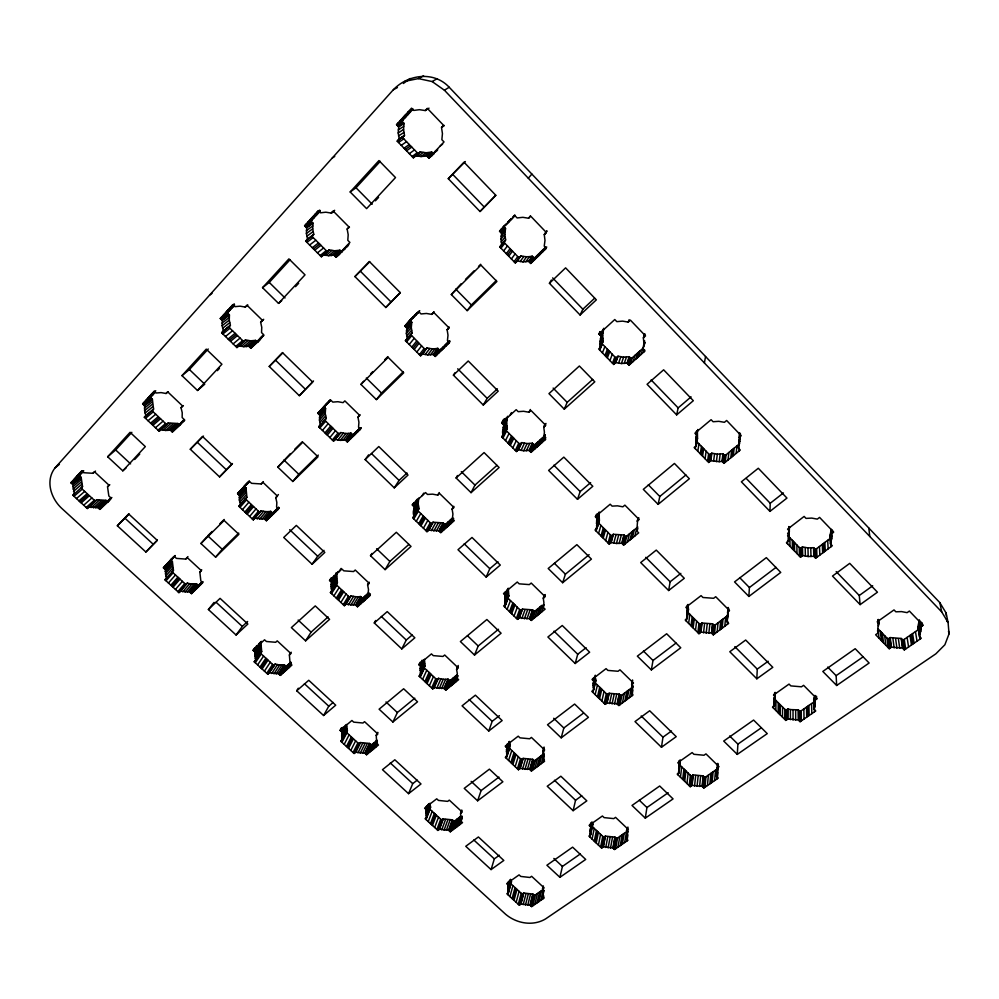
<?xml version="1.0" encoding="UTF-8"?>
<svg xmlns="http://www.w3.org/2000/svg" width="999" height="999" viewBox="0 0 999 999"><rect width="100%" height="100%" fill="white"/><g stroke="black" fill="none" stroke-linecap="round" stroke-linejoin="round"><path stroke-width="1.5" d="M369.018 582.517L367.595 584.877L368.494 589.422L368.119 593.856L369.98 595.629L357.492 606.743L355.632 604.982L346.004 604.22L344.355 605.706L330.407 592.569L332.055 591.071C329.283 584.802 332.63 578.683 336.788 573.913L335.851 573.039M790.409 719.642L790.421 709.577L787.886 708.928L785.851 710.339L785.776 720.416L787.849 718.98L798.363 719.917L800.137 721.69L815.746 710.938L813.96 709.153L813.698 699.138L814.422 696.99L814.709 706.992L813.96 709.153M332.055 591.071L337.387 582.779L336.788 573.913M789.947 546.316L789.972 537.837M355.669 752.197L364.81 753.096L366.571 754.72L371.241 745.054L369.505 743.443L360.452 742.557L355.669 752.197L354.096 753.483L340.884 741.358L342.457 740.059L341.895 732.005L345.442 725.249M787.849 718.98L787.886 708.928M831.168 530.407L829.957 535.289L830.444 543.793L832.317 545.741L815.684 558.204L813.81 556.268L808.179 556.53L802.659 555.506L800.461 557.167L786.438 542.694L788.636 541.021L788.748 526.573M789.185 530.781L789.198 526.623M788.636 541.021L789.497 526.935M342.207 740.259L347.39 730.531L346.541 724.487L341.583 733.965M787.537 543.831L787.549 541.008M786.812 719.705L786.862 709.64M787.524 719.205L787.574 709.14M788.286 541.283L788.323 532.854L787.587 533.429M785.776 720.416L772.502 707.155L774.55 705.706L775.399 692.632M784.739 719.38L784.827 709.315M786.101 720.192L786.163 710.127M782.467 717.107L782.579 707.067M780.182 714.834L780.319 704.819M778.109 712.762L778.271 702.759M779.145 713.798L779.295 703.783M775.823 710.476L776.011 700.499M418.768 153.659L413.349 157.817L397.215 141.171L399.213 138.998L398.214 132.954L398.713 126.91L404.058 123.476L401.923 121.254L396.541 124.65L398.713 126.91M774.225 703.471L774.35 697.814M774.412 695.966L774.475 693.144M774.237 705.931L774.412 697.427M774.55 705.706L774.762 695.779M775.037 696.578L775.112 692.357M397.215 141.171L404.52 135.427L403.559 129.458L404.058 123.476M773.538 708.191L773.601 705.356M814.709 706.992L814.947 695.404M433.166 354.445L435.189 356.468L439.722 350.337L437.737 348.326L433.166 354.445L427.834 354.895L422.452 353.958L420.567 355.806L405.419 340.684L407.292 338.811L406.368 333.441L406.855 328.109L411.788 322.315L409.765 320.292L417.844 312.2L412.974 317.894M406.356 339.747L412.187 332.904L411.288 327.585L411.788 322.315M830.444 543.793L831.68 538.861L831.318 529.32M428.771 530.094L438.886 530.781L440.796 532.629L445.017 524.712L443.131 522.889L433.129 522.215L428.771 530.094L426.985 531.693L412.687 517.844L414.473 516.233C408.653 510.551 427.36 485.127 413.786 506.406M414.473 516.233L419.018 508.503L418.169 503.746L418.643 499.063M458.229 665.459L456.58 669.367L457.33 673.726L456.818 677.959L458.628 679.67L445.804 690.122L444.006 688.423L434.415 687.562L432.717 688.96L419.193 676.223L420.879 674.812L420.154 668.356L423.576 659.79M420.879 674.812L425.112 665.684L424.4 659.278L420.154 668.356M769.954 511.376L741.383 481.818L758.291 468.256L786.962 498.089L769.954 511.376L770.229 503.271L746.203 478.384M439.485 829.207L448.601 830.181L450.312 831.767L454.008 821.39L452.322 819.829L443.294 818.88L439.485 829.207L437.874 830.419L425.05 818.643L426.648 817.419L425.974 811.575L428.608 803.895M756.83 678.796L729.794 651.735L745.679 640.034L772.801 667.32L756.83 678.796L757.254 669.118L734.814 646.628M110.539 499.225L107.855 502.085L105.956 500.324L96.828 499.712L87.313 508.516L72.865 495.242L74.288 493.693L72.89 484.515L81.181 477.485L79.271 475.711L83.754 470.779L75.462 477.759M95.405 501.248L81.131 488.111L82.555 486.563L81.181 477.485M450.312 831.767L462.512 822.627L460.789 821.041L460.576 813.311L461.613 810.376M528.671 261.326L530.744 263.474L534.215 258.304L532.167 256.181L528.671 261.326L523.001 261.888L517.345 260.964L515.297 262.974L499.725 246.915L501.773 244.892L500.974 239.123L501.66 233.379L505.531 228.596L503.459 226.448M501.448 245.205L505.631 239.96L504.845 234.266L505.531 228.596M919.942 639.173L917.869 626.848L919.342 619.817L920.966 629.27L919.467 636.363L921.278 638.249L904.357 649.912L902.547 648.039L901.16 638.436L890.209 637.587L887.999 639.123L889.21 648.713L891.445 647.165L902.547 648.039M518.394 449.812L523.726 450.774L529.058 450.412L531.018 452.372L534.278 445.129L532.355 443.194L527.072 443.556L521.815 442.607L518.394 449.812L516.458 451.536L501.81 436.913L503.733 435.164C498.126 431.705 515.571 402.023 503.321 424.65M503.733 435.164L507.342 428.134L506.605 423.052L507.255 418.032M748.875 596.44L734.552 581.918L766.333 557.642L780.743 572.427L748.875 596.44L749.4 587.524L739.61 577.584M519.33 617.869L529.408 618.668L531.256 620.454L534.34 611.625L532.517 609.852L522.552 609.078L519.33 617.869L517.494 619.368L503.658 605.968L505.482 604.445L504.907 597.564L508.216 588.199M505.482 604.445L508.866 595.791L508.316 588.973L504.907 597.564M737.274 754.395L723.713 741.058L753.596 720.067L767.257 733.616L737.274 754.395L737.911 744.118L729.657 735.988M520.167 768.406L529.72 769.342L531.468 771.003L534.39 760.938L532.654 759.302L523.214 758.378L520.167 768.406L518.431 769.717L505.307 757.354L507.042 756.031L506.505 749.849L508.791 742.232M166.958 424.338L159.178 431.231L144.331 417.245L145.866 415.559L144.618 410.639L144.63 405.769L152.397 399.413L150.424 397.54L142.632 403.883L144.63 405.769M520.916 904.02L529.994 905.069L531.668 906.605L534.44 895.591L532.792 894.068L523.801 893.031L520.916 904.02L519.268 905.156L506.805 893.718L508.441 892.557L507.942 886.962L509.515 881.118M179.483 425.037L177.834 423.476L168.244 422.939L166.708 424.6L152.06 410.764L153.596 409.091L152.397 399.413M531.468 771.003L544.592 761.176L542.832 759.515L543.481 755.469L542.857 751.298L544.068 747.04M194.281 590.909L201.061 582.792L198.277 585.501L196.428 583.791L189.61 591.908L180.419 591.183L178.933 592.644L164.91 579.77L166.396 578.309L165.285 569.53L172.402 561.625L170.542 559.915L173.289 557.155M680.019 760.326L679.095 772.739L677.197 774.075L690.197 786.675L692.107 785.351L702.097 786.338L703.833 788.024L718.281 778.071L716.533 776.373L717.769 763.386M716.807 776.635L717.819 765.709M717.145 778.845L717.719 769.305M718.069 767.357L718.306 764.397M717.407 777.222L717.781 772.751M164.91 579.77L173.476 570.329L172.402 561.625M543.743 890.109L542.457 896.478L544.13 898.014L531.668 906.605M714.647 780.569L715.534 770.117M716.533 776.373L717.482 772.277L717.457 763.598M727.771 611.95L728.159 607.442M727.11 621.803L727.759 614.21M688.036 604.782L688.486 609.427L687.212 618.456L685.202 620.004L698.913 633.691L700.936 632.167L711.513 633.004L713.336 634.827L728.658 623.364L726.822 621.515L728.021 613.186M728.483 611.413L728.733 608.403M727.459 624.263L727.722 621.216M615.771 362.575L621.39 363.536L627.047 363.074L629.045 365.147L631.168 358.753L629.195 356.705L623.613 357.155L618.069 356.218L615.771 362.575L613.673 364.46L598.651 348.963L600.749 347.065C596.216 345.167 609.59 314.485 600.649 335.776M712.162 782.279L713.086 771.827M727.497 619.243L727.834 607.679M726.822 621.515L727.896 612.687M600.749 347.065L603.234 340.884L602.622 335.452L603.471 330.057M709.914 783.84L710.851 773.376M724.812 626.236L725.624 617.095M711.038 783.054L711.962 772.602M740.147 436.638L740.409 433.716M739.01 451.086L739.272 448.101M611.176 542.494L616.458 543.481L621.79 543.206L623.676 545.104L625.749 536.85L623.875 534.977L613.386 534.278L611.176 542.494L609.19 544.118L595.017 529.97L596.99 528.321L596.615 520.979L599.2 511.95M596.99 528.321L599.388 520.267L599.025 512.986L596.615 520.979M697.389 430.594L697.527 438.374L696.303 445.716L694.155 447.502L708.666 462.462L709.727 454.932L711.862 453.184L717.344 454.158L722.926 453.808L722.04 461.338L723.975 463.336L740.284 450.037L738.348 448.014L739.435 442.832L739.447 433.166M738.348 448.014L739.747 438.074L739.073 445.454M739.385 437.262L739.797 432.879M707.429 785.539L708.403 775.074M722.177 628.221L723.014 619.055M739.06 443.881L739.335 440.921M739.422 440.172L739.697 437.25M244.643 340.821L236.938 347.577L221.678 332.804L223.351 330.981L222.165 325.724L222.315 320.517L229.433 314.947L227.397 312.974L220.267 318.519L222.315 320.517M704.957 787.249L705.956 776.76M720.978 629.108L721.827 619.942M607.067 702.909L617.107 703.808L618.893 705.544L620.903 695.853L619.13 694.143L609.215 693.269L607.067 702.909L605.194 704.32L591.783 691.333L593.643 689.909L593.281 683.328L595.279 675.224M703.571 787.749L704.57 777.272M703.833 788.024L704.844 777.534L718.006 768.418M736.188 453.371L736.9 445.916M719.779 630.007L720.654 620.829M221.678 332.804L230.419 325.299L229.27 320.105L229.433 314.947M717.145 631.98L718.056 622.789M702.097 786.338L703.134 775.861L693.244 774.899L691.358 776.223L690.197 786.675M702.372 786.6L703.396 776.123M702.971 787.175L703.983 776.698M590.646 834.852L590.097 830.868L590.809 827.022L589.085 825.399L602.409 815.996L604.133 817.619L613.748 818.618L615.559 817.357L628.371 829.532L626.56 830.781L627.06 834.789L626.298 838.636L627.996 840.259L614.597 849.487L612.899 847.876L603.384 846.852L601.61 848.089L588.873 836.088L590.646 834.852L592.869 824.212L592.444 822.239L589.76 835.464M714.522 633.94L715.459 624.737M699.587 786.488L700.649 776.023M733.378 455.669L734.128 448.189M629.045 365.147L645.017 350.949L642.994 348.863L643.93 343.394L643.368 337.849L644.542 334.19M713.049 634.54L713.998 625.337M713.336 634.827L714.285 625.624L727.372 615.784M732.105 456.705L732.866 449.213M712.424 633.915L713.386 624.712M730.831 457.742L731.605 450.237M697.065 786.375L698.151 775.911M694.567 786.001L695.679 775.536M711.513 633.004L712.474 623.801L702.035 623.001L700.037 624.512L698.913 633.691M711.788 633.291L712.762 624.088M271.503 515.771L278.571 507.305L272.565 513.136L270.679 511.351L264.473 518.918L254.82 518.269L253.222 519.83L238.836 506.281L240.434 504.695L239.335 499.987L239.51 495.354L246.029 488.024L244.118 486.213L249.126 481.193L237.874 493.806M239.635 505.494L246.915 497.29L246.029 488.024M691.158 786.013L692.307 775.561M691.808 785.551L692.956 775.112M692.107 785.351L693.244 774.899M708.853 633.241L709.852 624.05M728.034 460.027L728.845 452.497M618.893 705.544L633.054 694.942L631.256 693.194L632.355 680.381M690.496 786.463L691.658 776.011M725.237 462.3L726.086 454.757M689.185 785.689L690.359 775.249M706.181 633.191L707.217 624M686.95 783.528L688.149 773.101M723.975 463.336L724.837 455.781L739.685 443.643M723.001 462.337L723.888 454.795M703.533 632.829L704.595 623.638M723.676 463.024L724.537 455.469M684.715 781.368L685.951 770.966M722.339 461.65L723.226 454.108M291.221 652.235L289.373 654.957L290.097 663.386L291.92 665.072L280.332 675.374L278.521 673.713L269.343 672.889L267.819 674.263L254.208 661.775L255.732 660.389L254.907 651.985L260.926 643.281L260.015 642.444L253.996 651.148M327.722 251.523L321.366 256.768L305.682 241.109L307.492 239.123L306.393 233.491L306.705 227.884L313.024 223.289L310.939 221.204L304.595 225.774L306.705 227.884M700.624 632.404L701.723 623.239M700.936 632.167L702.035 623.001M683.703 780.381L684.939 769.992M255.494 660.601L261.726 651.61L260.926 643.281M341.933 252.285L339.872 250.212L334.603 250.774L329.245 249.887L327.447 251.835L311.975 236.363L313.773 234.39L312.699 228.833L313.024 223.289M699.225 633.453L700.349 624.275M699.924 632.929L701.036 623.751M682.692 779.395L683.94 769.018M696.303 445.716L695.841 440.472L697.29 430.631M697.851 632.629L698.975 623.451M680.456 777.234L681.73 766.87M708.666 462.462L710.826 460.701L719.218 461.688L720.142 454.145M678.658 763.573L679.033 760.639M679.095 772.739L679.595 761.176M678.209 775.062L680.094 760.027M678.796 772.951L679.545 767.045M687.212 618.456L686.763 613.773L688.336 604.707M716.383 461.688L717.344 454.158M695.491 630.282L696.653 621.128M693.131 627.921L694.33 618.806M678.658 768.518L679.532 764.422L677.784 762.724L692.145 752.572L693.893 754.295L704.008 755.244L705.956 753.883L719.043 766.683L717.095 768.031M345.404 440.01L347.377 441.933L352.809 434.99L350.861 433.104L345.404 440.01L340.359 440.372L335.239 439.435L333.516 441.133L318.743 426.835L320.479 425.124L319.455 420.104L319.78 415.134L325.574 408.504L323.614 406.593M713.573 461.363L714.572 453.846M692.07 626.86L693.269 617.744M319.018 426.573L326.248 418.381L325.249 413.411L325.574 408.504M690.996 625.786L692.207 616.683M710.489 460.976L711.525 453.459M710.826 460.701L711.862 453.184M688.636 623.426L689.884 614.348M709.003 462.187L710.064 454.67M709.752 461.588L710.789 454.058M686.763 613.773L688.049 604.42M686.276 621.066L688.086 607.117M686.9 618.706L688.174 609.665M707.542 461.301L708.616 453.783M686.775 608.254L687.2 605.282M661.463 747.264L676.223 736.663L649.675 710.764L635.002 721.578L661.463 747.264L662.974 737.175L671.49 731.018M705.044 458.728L706.156 451.248M702.559 456.156L703.696 448.701M701.423 454.995L702.584 447.552M645.292 818.144L673.064 798.9L659.69 786.013L632.005 805.456L645.292 818.144L646.927 807.529L668.169 792.731M700.287 453.821L701.46 446.391M697.789 451.248L699 443.843M695.292 448.663L696.278 442.769M695.966 445.991L697.202 438.648M695.841 440.472L697.077 433.179M696.166 437.849L697.826 429.495M695.891 443.094L697.115 435.789M627.06 834.789L627.584 831.73M626.56 838.885L627.872 831.218M695.878 434.278L696.365 431.381M626.947 840.983L627.934 834.839M626.56 830.781L627.085 827.734M624.637 842.569L626.485 831.817L616.558 838.698L614.597 849.487M626.848 830.594L627.372 827.534M626.972 832.791L627.984 827.11M668.631 590.521L684.29 578.296L656.256 550.099L640.696 562.574L668.631 590.521L670.129 581.78L680.843 573.376M626.298 838.636L627.609 830.968M622.327 844.155L624.2 833.391M620.229 845.604L622.127 834.827M651.348 669.917L680.756 647.764L666.658 633.766L637.35 656.156L651.348 669.917L653.009 660.489L676.023 643.069M621.278 844.879L623.164 834.115M617.931 847.189L619.855 836.413M704.395 362.974L705.544 356.518M615.634 848.763L617.582 837.986M613.161 848.126L615.134 837.349M613.748 848.675L615.709 837.899M614.335 849.237L616.296 838.448M612.899 847.876L614.872 837.112L605.456 836.101L603.708 837.324L591.121 825.436M610.526 848.001L612.524 837.237M608.116 847.876L610.152 837.112M605.731 847.489L607.792 836.737M603.384 846.852L605.456 836.101M631.53 693.468L632.879 686.6M601.61 848.089L603.983 837.137M632.155 694.068L632.954 689.947M602.497 847.464L604.582 836.712M631.942 695.779L632.467 693.031M603.109 847.052L605.182 836.3M629.495 697.602L631.393 687.974L620.903 695.853M631.98 686.675L632.779 682.579M600.611 847.152L602.722 836.4M631.256 693.194L632.604 686.151M631.83 691.071L632.891 685.601M878.546 619.692L879.008 623.701L877.721 628.383L877.884 633.154L875.648 634.727L889.21 648.713M631.855 684.24L632.654 680.157M625.948 700.262L627.884 690.609M627.06 699.437L628.983 689.785M598.426 845.092L600.561 834.365M596.241 843.031L598.401 832.317M624.85 701.086L626.798 691.433M595.254 842.095L597.427 831.393M622.414 702.909L624.387 693.231M594.255 841.158L596.44 830.469M592.07 839.085L594.268 828.421M619.992 704.72L621.99 695.042M617.994 704.67L620.017 694.992M618.618 705.269L620.629 695.591M590.097 830.868L591.758 822.489M617.107 703.808L619.13 694.143M617.382 704.083L619.417 694.405M589.872 837.025L592.594 824.4M676.66 414.885L693.331 400.699L663.636 369.817L647.077 384.29L676.66 414.885L678.146 407.904L691.083 396.865M589.947 826.21L590.584 823.188M658.129 504.37L689.36 478.746L674.437 463.461L643.319 489.36L658.129 504.37L659.802 496.478L685.913 474.975M590.534 826.772L591.495 822.239M531.018 452.372L545.679 439.323L543.706 437.35L544.43 432.28L543.743 427.097L544.992 424.313M614.597 704.008L616.658 694.342M612.062 703.92L614.16 694.268M609.54 703.558L611.663 693.905M606.768 703.134L608.928 693.481M605.194 704.32L607.367 694.667L609.215 693.269M605.481 704.108L607.654 694.455M606.131 703.621L608.291 693.968M604.145 703.308L606.331 693.668M601.848 701.086L604.058 691.458M559.902 877.322L585.701 859.44L572.614 847.164L546.903 865.234L559.902 877.322L562.412 866.445L580.307 853.97M573.126 810.689L586.825 800.861L560.851 776.223L547.24 786.25L573.126 810.689L575.561 800.249L581.73 795.803M599.537 698.85L601.785 689.248M637.087 531.256L637.724 528.546M598.488 697.839L600.749 688.249M634.914 535.939L636.85 527.759L625.749 536.85M597.452 696.815L599.712 687.237M623.676 545.104L638.686 532.867L636.788 530.956L637.749 526.898M636.788 530.956L637.762 518.506M637.437 520.929L638.074 518.256M638.136 520.354L638.773 517.682M632.33 538.049L634.303 529.845M595.142 694.58L597.427 685.027M543.156 898.688L543.818 895.941M631.156 539.01L633.141 530.794M540.996 900.174L543.356 890.546M593.194 687.712L595.392 676.023L593.081 685.501M542.719 896.715L543.918 890.584M594.043 685.177L595.029 681.093M592.832 692.344L595.666 680.606M629.982 539.959L631.98 531.743M593.643 689.909L595.953 680.394L595.516 678.209M538.848 901.647L541.558 890.646L534.44 895.591M627.409 542.057L629.445 533.828M543.069 892.844L542.482 889.073L543.156 886.338M593.543 680.931L594.542 676.885M542.744 888.885L543.419 886.15M536.9 902.996L539.635 891.982M537.874 902.322L540.596 891.32M592.919 680.331L593.581 677.634M534.765 904.47L537.512 893.456M624.85 544.155L626.897 535.901M532.629 905.943L535.402 894.917M623.388 544.805L625.461 536.55M530.831 905.843L533.616 894.829M531.406 906.368L534.178 895.354M622.739 544.155L624.812 535.914M621.79 543.206L623.875 534.977M529.994 905.069L532.792 894.068M530.257 905.319L533.054 894.305M622.09 543.506L624.175 535.264M593.281 683.328L593.831 681.206L592.02 679.457L606.081 668.643L607.892 670.416L618.056 671.266L619.954 669.817L633.466 683.016L631.555 684.465M527.747 905.169L530.556 894.167M525.462 905.019L528.296 894.03M619.13 543.506L621.266 535.264M616.458 543.481L618.618 535.252M523.176 904.644L526.036 893.643M520.092 904.595L522.989 893.606M520.654 904.195L523.551 893.218M518.294 904.27L521.216 893.293M519.268 905.156L522.177 894.167L523.801 893.031M519.53 904.982L522.427 893.993M561.201 737.836L588.411 717.344L574.625 704.058L547.514 724.762L561.201 737.836L563.836 727.984L583.416 713.161M613.786 543.144L615.983 534.915M516.158 902.309L519.093 891.345M514.01 900.336L516.982 889.397M610.864 542.744L613.086 534.527M609.19 544.118L611.425 535.889L613.386 534.278M609.502 543.856L611.738 535.639M513.036 899.45L516.021 888.511M610.177 543.306L612.412 535.077M575.187 663.511L589.647 652.222L562.25 625.499L547.902 637.012L575.187 663.511L577.734 654.245L586.076 647.702M608.079 543.019L610.339 534.79M512.062 898.551L515.047 887.624M509.927 896.578L512.937 885.663M508.441 892.557L511.476 881.68L511.013 879.807L507.979 890.683M507.817 888.81L510.477 879.307M543.556 761.95L544.355 759.09M605.656 540.584L607.941 532.392M508.004 891.782L510.664 882.254M507.779 894.617L511.476 881.68M541.296 763.636L544.118 753.621L534.39 760.938M507.529 884.402L508.291 881.692M543.319 757.517L544.118 754.67M542.832 759.515L544.043 755.219M508.104 884.939L509.253 880.868M543.106 759.764L543.906 756.917M507.942 886.962L509.84 880.181M539.035 765.334L541.883 755.294M543.131 751.098L543.943 748.251M543.331 753.396L544.13 750.549M536.987 766.87L539.847 756.83M538.011 766.096L540.871 756.068M603.221 538.161L605.531 529.994M602.11 537.05L604.445 528.896M600.998 535.939L603.346 527.797M534.74 768.556L537.624 758.503M531.193 770.741L534.115 760.676M532.492 770.241L535.402 760.177M529.994 769.605L532.929 759.552M530.594 770.179L533.528 760.114M598.563 533.516L600.948 525.399M529.72 769.342L532.654 759.302M527.347 769.505L530.307 759.465M524.937 769.405L527.934 759.365M596.128 531.068L598.538 522.989M596.515 525.886L598.925 517.844M596.003 529.145L597.215 525.112M597.077 527.235L599.388 520.267M522.539 769.043L525.549 759.003M596.391 523.426L598.813 515.409M596.89 518.294L598.501 512.986M491.083 869.592L503.821 860.451L478.396 836.975L465.759 846.29L491.083 869.592L494.318 858.89L499.363 855.256M518.431 769.717L521.49 759.677L523.214 758.378M595.579 516.982L596.391 514.335M518.693 769.505L521.765 759.477M519.293 769.055L522.352 759.028M519.892 768.606L522.939 758.578M596.241 517.644L597.452 513.661M517.407 768.743L520.479 758.728M515.159 766.633L518.256 756.618M643.756 352.073L644.53 349.563M640.996 354.52L642.981 348.226L631.168 358.753M643.656 346.154L644.817 342.432M512.899 764.51L516.033 754.52M642.994 348.863L644.954 342.632M510.851 762.574L514.01 752.609M643.93 343.394L644.717 340.934M511.875 763.536L515.022 753.558M638.249 356.968L640.259 350.649M637 358.079L639.023 351.748M508.591 760.451L511.775 750.499M643.706 337.55L644.879 333.891M635.751 359.19L637.799 352.847M506.181 756.693L509.39 746.777L508.791 747.227M562.649 582.717L591.42 559.103L576.86 544.655L548.189 568.506L562.649 582.717L565.409 574.188L589.123 554.657M506.768 756.243L510.239 746.128L509.59 742.007L506.368 751.885M506.343 758.316L509.54 748.388M506.555 753.958L509.752 744.068M506.068 747.027L506.993 744.205M506.68 747.602L507.604 744.779M506.505 749.849L509.265 741.395M633.016 361.626L635.089 355.257M630.294 364.048L632.392 357.654M628.733 364.822L630.869 358.429M628.046 364.111L630.182 357.729M627.36 363.399L629.507 357.018M627.047 363.074L629.195 356.705M477.622 800.811L502.872 781.792L489.398 769.155L464.235 788.361L477.622 800.811L481.081 790.621L498.951 777.097M541.62 612L544.105 604.695M539.235 613.948L542.245 605.169L534.34 611.625M537.075 615.709L540.097 606.917M531.256 620.454L545.104 609.165L543.244 607.355L543.931 602.847L543.269 598.214L544.268 595.329M543.568 597.976L544.555 595.092M577.497 499.325L592.807 486.288L563.823 457.13L548.626 470.429L577.497 499.325L580.157 491.57L590.634 482.617M538.161 614.835L541.171 606.043M624.225 363.486L626.41 357.105M544.205 597.452L545.192 594.567M534.702 617.644L537.749 608.841M459.453 824.924L462.162 817.17M530.968 620.179L534.053 611.351M461.063 821.29L462.087 818.343M621.39 363.536L623.613 357.155M532.33 619.58L535.402 610.751M457.342 826.498L460.976 816.158L454.008 821.39M530.332 619.555L533.429 610.739M461.188 819.18L462.225 816.233M455.444 827.921L459.09 817.569M460.839 813.124L461.863 810.189M529.408 618.668L532.517 609.852M456.393 827.209L460.039 816.857M529.695 618.943L532.804 610.127M453.346 829.495L457.018 819.13M618.556 363.236L620.816 356.855M488.748 731.031L502.147 720.566L475.374 695.179L462.075 705.843L488.748 731.031L492.182 721.34L499.413 715.671M450.049 831.518L453.746 821.153M451.261 831.056L454.945 820.691M526.898 618.905L530.032 610.102M448.601 830.181L452.322 819.829M448.863 830.431L452.584 820.079M449.463 830.981L453.159 820.616M615.446 362.874L617.744 356.506M524.363 618.856L527.534 610.052M521.828 618.506L525.024 609.715M614.722 363.524L617.032 357.142M446.353 830.319L450.087 819.967M444.056 830.194L447.827 819.854M613.673 364.46L615.983 358.079L618.069 356.218M613.998 364.173L616.308 357.792M441.758 829.819L445.542 819.48M600.973 336.101L598.95 334.016L614.785 319.53L616.82 321.641L622.552 321.129L628.246 322.09L629.108 319.717M517.494 619.368L520.741 610.564L522.552 609.078M517.782 619.143L521.016 610.339M518.406 618.618L521.64 609.827M519.043 618.106L522.265 609.315M612.499 363.249L614.835 356.893M437.874 830.419L441.695 820.079L443.294 818.88M438.124 830.231L441.945 819.892M516.421 618.331L519.667 609.54M438.686 829.819L442.495 819.48M439.235 829.395L443.044 819.068M436.875 829.507L440.709 819.18M609.914 360.602L612.287 354.258M434.677 827.484L438.536 817.17M514.048 616.021L517.332 607.255M432.467 825.461L436.363 815.172M431.468 824.537L435.364 814.26M511.663 613.723L514.985 604.982M607.342 357.929L609.74 351.636M510.589 612.674L513.911 603.945M430.469 823.613L434.378 813.336M949.05 633.841L944.879 644.767L935.826 653.858L545.466 918.98C532.842 926.473 516.545 923.501 505.644 914.285L61.488 508.129C50.724 498.039 45.18 480.357 55.107 467.819L393.331 89.748C407.992 74.351 433.866 70.792 449.213 87.25L939.822 602.622L946.103 613.011L948.076 622.439L949.05 633.841L948.488 631.118M509.502 611.625L512.849 602.909M606.168 356.718L608.591 350.437M428.259 821.59L432.192 811.338M426.398 817.607L430.606 807.192L429.87 803.308L425.899 813.498M507.117 609.315L510.489 600.624M426.049 819.567L430.007 809.327M426.123 815.459L430.094 805.244M604.994 355.507L607.429 349.238M425.849 818.031L429.82 807.804M426.073 809.465L427.772 805.107M425.974 811.575L428.946 803.945M504.57 605.207L507.405 597.989M505.194 604.682L508.591 596.028M425.474 808.915L426.61 806.006M504.745 607.017L508.141 598.339L520.741 610.564M504.957 602.147L508.366 593.518M504.77 599.85L508.179 591.233M602.409 352.847L604.882 346.603M504.458 594.43L505.594 591.583M505.094 595.054L507.367 589.348M600.411 347.352L602.921 341.183M599.825 350.174L602.322 343.968L615.983 358.079M474.513 655.044L501.098 633.216L486.875 619.517L460.389 641.558L474.513 655.044L478.196 645.991L498.526 629.245M599.7 348.014L603.234 340.884M600.249 344.318L602.747 338.174M600.124 341.558L602.622 335.452M600.362 338.811L602.872 332.729M455.407 682.292L458.154 675.686M599.962 335.065L601.473 331.431M453.196 684.09L457.067 674.837L449.75 680.831L445.804 690.122M408.554 793.668L420.991 783.953L394.83 759.789L382.48 769.68L408.554 793.668L412.737 783.653L417.22 780.132M451.198 685.726L455.082 676.46M598.95 334.016L599.962 331.606M452.197 684.914L456.081 675.649M599.263 334.34L600.274 331.93M449.001 687.524L452.909 678.246M456.843 669.155L457.942 666.545M446.803 689.31L450.736 680.019M444.905 689.273L448.863 679.982M564.273 409.165L594.792 381.83L579.37 366.009L548.963 393.631L564.273 409.165L567.17 402.347L592.707 379.433M445.529 689.859L449.475 680.569M444.006 688.423L447.964 679.145L449.75 680.831M444.28 688.686L448.239 679.407M441.633 688.623L445.616 679.345L447.964 679.145M439.223 688.548L443.231 679.27L445.616 679.345M436.8 688.199L440.846 678.933L443.231 679.27M486.163 577.085L500.287 565.059L472.003 537.462L457.992 549.725L486.163 577.085L489.81 568.706L497.964 561.738M544.517 440.347L545.766 437.5M433.566 688.261L437.637 678.995M544.018 437.662L545.267 434.827M434.14 687.787L438.474 678.309L440.846 678.933M541.995 442.607L545.129 435.452L534.278 445.129M432.717 688.96L437.062 679.47M543.706 437.35L544.967 434.515M538.324 445.866L541.508 438.698M431.668 687.961L435.764 678.708M539.472 444.842L542.632 437.687M537.175 446.89L540.372 439.697M534.665 449.125L537.887 441.92M544.73 426.211L545.978 423.426M429.345 685.776L433.466 676.548M532.155 451.348L535.402 444.13M544.043 426.823L545.304 424.038M530.706 452.06L533.978 444.83M427.023 683.591L431.168 674.375M530.032 451.386L533.316 444.168M425.961 682.592L430.132 673.388M529.058 450.412L532.355 443.194M529.37 450.711L532.654 443.506M424.912 681.605L429.083 672.402M422.577 679.407L426.785 670.229M526.411 450.761L529.732 443.544M420.042 675.511L423.676 667.682M420.616 675.037L424.85 665.896M420.254 677.21L424.488 668.069L436.8 679.695L438.474 678.309M420.329 672.652L424.575 663.536M523.726 450.774L527.072 443.556M419.193 676.223L420.417 673.601M419.455 675.998L420.679 673.388M420.079 670.491L424.325 661.4M521.041 450.449L524.425 443.244M420.254 665.996L422.689 660.826M419.006 664.81L420.217 662.225M392.894 722.015L417.545 701.798L403.646 688.773L379.096 709.19L392.894 722.015L397.352 712.549L414.797 698.189M419.63 665.409L422.065 660.227M517.42 450.674L520.854 443.469M518.094 450.074L521.515 442.882M373.439 749.125L377.385 740.858M516.458 451.536L519.892 444.33L521.815 442.607M375.487 747.452L377.46 743.318M516.758 451.273L520.192 444.068M551.361 280.057L549.438 283.304L580.082 314.997L582.867 309.203L594.655 298.214M515.322 450.399L518.768 443.206M371.578 750.636L376.211 740.996M372.502 749.887L377.123 740.234L371.241 745.054M367.495 753.97L372.165 744.292M376.498 735.102L377.809 732.379M369.53 752.309L374.188 742.644M365.696 753.908L370.379 744.243M366.296 754.47L370.979 744.792M366.571 754.72L378.471 745.017L376.71 743.381L376.236 735.314L377.56 732.579M512.799 447.889L516.296 440.721M364.81 753.096L369.505 743.443M365.085 753.346L369.78 743.693M503.633 424.962L501.66 422.989L516.196 409.677L518.181 411.675L523.576 411.276L528.983 412.237L530.319 409.503M362.562 753.258L367.282 743.606M360.264 753.171L365.01 743.518M357.954 752.809L362.724 743.169M510.289 445.379L513.811 438.236M355.419 752.397L360.214 742.756M509.14 444.23L512.674 437.112M507.992 443.094L511.55 435.976M354.096 753.483L359.141 743.643M354.882 752.846L359.677 743.206M353.059 752.547L357.879 742.906M350.799 750.461L355.632 740.846M375.649 620.491L374.275 622.951L401.785 648.925L406.268 640.034L412.15 635.014M348.526 748.376L353.396 738.785M505.482 440.571L509.065 433.491M347.502 747.427L352.372 737.849M346.466 746.478L351.361 736.9M502.959 438.062L506.568 431.006M501.81 436.913L503.021 434.565M502.11 436.638L507.342 428.134M344.193 744.392L349.113 734.839M502.772 436.039L506.393 428.996M503.434 435.439L507.042 428.409M503.184 432.604L506.805 425.599M340.884 741.358L343.007 737.274M341.134 741.158L342.545 738.436M502.984 430.032L506.605 423.052M341.67 740.709L343.793 736.625M345.204 733.903L346.616 731.181M457.48 475.499L456.106 477.972L471.041 492.657L474.975 485.089L496.965 465.347M341.92 742.307L346.865 732.766M503.134 427.472L506.755 420.517M341.858 738.024L346.815 728.508M510.039 415.309L511.463 412.587M341.571 735.976L346.528 726.485M502.647 423.976L505.669 418.206M340.996 731.193L343.132 727.135M341.608 731.755L343.743 727.697M450.911 523.626L453.658 518.406M447.527 526.635L451.685 518.768M501.96 423.289L504.395 418.693M341.895 732.005L340.11 730.369L341.533 727.672M340.384 730.631L341.808 727.934M448.588 525.699L452.722 517.844L445.017 524.712M444.155 529.645L448.339 521.753M501.66 422.989L503.484 419.53M446.478 527.572L450.636 519.705M441.845 531.693L446.053 523.788M452.41 508.916L453.783 506.343M440.497 532.342L444.717 524.425M439.185 531.068L443.431 523.164M439.835 531.705L444.068 523.801M440.796 532.629L454.308 520.616L452.385 518.743L452.922 514.01L452.122 509.165L453.496 506.593M438.886 530.781L443.131 522.889M436.388 531.068L440.659 523.176M433.841 531.056L438.149 523.164M431.293 530.719L435.626 522.839M427.872 530.894L432.242 523.001M428.484 530.344L432.854 522.465M298.301 688.211L296.728 690.796L323.589 715.509L328.771 706.193L333.142 702.459M426.985 531.693L431.643 523.551M425.874 530.606L430.257 522.727M423.414 528.234L427.847 520.379M420.966 525.861L425.424 518.031M419.842 524.775L424.313 516.958M414.086 506.693L412.162 504.82L425.562 492.569L427.485 494.455L432.579 494.143L437.724 495.104L439.16 492.582M418.731 523.688L423.214 515.884M416.271 521.316L420.791 513.536M455.132 372.615L453.421 375.162L483.279 405.032L487.162 398.339L497.402 388.811M371.94 553.421L370.517 555.719L385.09 569.63L389.872 561.45L408.853 544.43M366.845 598.413L369.667 593.606M413.811 518.931L418.356 511.176M369.006 596.503L370.404 594.105M362.737 602.072L367.719 593.631M363.711 601.198L368.681 592.769L362.512 598.264L357.492 606.743M412.974 517.594L417.532 509.852M413.574 517.032L417.37 510.589M364.697 600.337L368.943 593.106M414.185 516.483L418.743 508.753M360.602 603.97L365.597 595.516M413.873 513.836L418.431 506.131M357.205 606.468L362.225 598.001M413.611 511.426L418.169 503.746M358.466 605.881L363.474 597.414M355.919 605.257L360.964 596.803M413.686 509.04L418.244 501.373M356.556 605.856L361.601 597.402M422.19 495.654L423.688 493.131M355.632 604.982L360.676 596.528L362.512 598.264M367.857 584.652L369.28 582.28M353.259 605.232L358.341 596.778L360.676 596.528M413.124 505.756L416.933 499.4M350.849 605.182L355.956 596.728L358.341 596.778M412.462 505.119L413.986 502.572M348.414 604.845L353.546 596.403L355.956 596.728M344.355 605.706L349.775 597.027M345.179 604.969L350.337 596.528M345.741 604.457L351.161 595.791L353.546 596.403M343.269 604.682L348.451 596.241M340.871 602.422L346.091 594.018M338.486 600.174L343.718 591.783M337.387 599.138L342.645 590.759M336.301 598.114L341.571 589.747M286.114 670.242L290.959 662.612M287.013 669.43L291.046 663.086M305.594 640.834L329.583 619.343L315.259 605.906L291.371 627.609L305.594 640.834L311.101 632.142L328.097 616.895M333.903 595.854L339.198 587.512M289.011 667.657L291.421 663.86M281.231 674.575L286.925 665.659M283.216 672.814L288.898 663.898M285.202 671.041L290.871 662.15L286.039 666.445L280.332 675.374M279.433 674.537L285.14 665.621M331.506 593.593L336.838 585.277M280.057 675.112L285.764 666.196M330.407 592.569L337.387 582.779M278.521 673.713L284.24 664.797L286.039 666.445M330.669 592.332L336.014 584.028M278.808 673.963L284.528 665.059M331.231 591.82L337.125 583.004M276.273 673.913L282.03 664.997L284.24 664.797M331.431 588.823L336.763 580.544M331.119 586.563L336.463 578.309M338.823 571.878L341.096 568.394M331.119 584.328L336.463 576.086M368.606 454.845L365.147 459.59L394.255 487.849L399.063 480.407L407.018 473.014M273.976 673.838L279.745 664.934L282.03 664.997M331.144 581.855L337.25 572.39M271.666 673.501L277.46 664.597L279.745 664.934M336.7 573.838L338.211 571.503M269.106 673.101L275.162 663.998L277.46 664.597M329.845 580.644L331.381 578.296M330.494 581.256L334.328 575.387M267.819 674.263L275.162 663.998M268.057 674.05L274.413 664.685M331.431 582.142L329.558 580.369L331.094 578.021M545.092 249.513L546.74 247.003M266.758 673.289L272.602 664.397M542.407 252.123L545.729 247.09L534.215 258.304M538.498 255.919L541.883 250.836M539.722 254.733L543.081 249.663M264.423 671.141L270.292 662.275M537.287 257.105L540.684 252.01M261.026 668.019L266.933 659.178M534.615 259.703L538.036 254.583M262.088 669.005L267.982 660.152M259.965 667.045L265.884 658.216M531.955 262.287L535.402 257.143M530.419 263.137L533.891 257.979M257.617 664.897L263.574 656.093M529.707 262.4L533.191 257.243M255.282 662.749L261.263 653.958M528.995 261.663L532.479 256.518M254.208 661.775L260.964 652.297M255.082 658.266L261.076 649.512M530.744 263.474L546.316 248.314L544.23 246.154L544.992 240.397L544.268 234.578L546.753 230.956M254.72 656.143L260.727 647.402M544.592 234.253L546.253 231.843M525.861 261.788L529.383 256.656L532.167 256.181M545.317 233.541L546.965 231.144M254.67 654.033L260.677 645.317M257.904 645.891L259.615 643.406M258.803 645.067L261.363 641.358M254.62 651.723L261.401 641.77M312.1 564.26L324.812 552.435L296.328 525.412L283.728 537.474L312.1 564.26L317.694 556.218L323.988 550.349M254.907 651.985L253.072 650.299L254.807 647.814M253.359 650.561L256.805 645.591M523.001 261.888L526.573 256.743L529.383 256.656M520.154 261.613L523.763 256.481L526.573 256.743M517.02 261.276L520.979 255.844L523.763 256.481M515.297 262.974L519.268 257.517M516.321 261.963L519.967 256.83M514.073 261.726L517.757 256.593M214.036 602.422L208.391 609.527L236.064 634.989L242.307 626.448L247.615 621.49M511.413 258.966L515.122 253.871M448.351 343.656L450.099 341.258M442.307 349.538L446.765 343.481M443.419 348.451L447.877 342.395M445.879 346.066L449.425 341.233M438.736 353.009L443.244 346.915M441.196 350.624L445.666 344.555M434.877 356.144L439.41 350.025M436.301 355.382L440.821 349.263M434.178 355.457L438.736 349.338M508.741 256.219L512.487 251.149M433.479 354.757L438.049 348.639M461.163 283.704L451.311 294.555L467.157 310.639L471.366 304.982L496.428 280.419M507.517 254.957L511.288 249.912M506.306 253.709L510.089 248.676M430.519 354.845L435.114 348.726L437.737 348.326M427.834 354.895L432.455 348.788L435.114 348.726M435.189 356.468L449.463 342.57L447.44 340.522L448.002 335.189L447.14 329.77L448.913 327.435M447.44 329.47L449.213 327.135M425.124 354.608L429.795 348.501L432.455 348.788M501.66 233.379L499.562 231.206L514.997 215.747L517.107 217.944L522.839 217.32L528.583 218.232L530.357 215.921M503.621 250.936L507.455 245.941M420.567 355.806L425.574 349.413M421.516 354.882L426.223 348.788M422.165 354.258L427.147 347.864L429.795 348.501M359.478 430.144L361.251 427.872M419.393 354.633L424.125 348.526M353.921 435.552L359.29 428.671M354.957 434.553L360.314 427.684L352.809 434.99M357.217 432.355L360.776 427.784M500.949 248.177L504.807 243.219M348.389 440.934L353.821 434.016M350.649 438.748L356.044 431.843M352.897 436.551L358.279 429.67M416.795 352.035L421.553 345.966M347.065 441.633L352.497 434.702M499.725 246.915L505.631 239.96M500.749 245.904L504.62 240.971M345.716 440.309L351.161 433.404M346.391 440.971L351.835 434.053M363.636 381.231L360.939 384.415L376.386 399.588L381.556 393.057L403.196 371.84M501.186 242.02L505.057 237.138M342.907 440.359L348.389 433.441L350.861 433.104M414.185 349.438L418.993 343.394M347.377 441.933L360.514 429.133L358.541 427.21L358.928 422.24L357.967 417.17L360.027 414.672M412.999 348.251L417.819 342.232M340.359 440.372L345.879 433.466L348.389 433.441M500.974 239.123L504.845 234.266M411.813 347.078L416.658 341.059M501.123 236.226L505.007 231.406M337.799 440.072L343.344 433.166L345.879 433.466M275.487 511.888L278.971 507.592M501.323 233.042L505.207 228.259M277.572 509.852L279.32 507.704M333.516 441.133L339.96 433.391M334.977 439.71L340.821 432.542L343.344 433.166M264.473 518.918L266.396 520.729L273.501 512.225M269.418 517.794L275.562 510.227M332.355 440.022L337.962 433.129M273.389 513.923L278.634 507.467M506.043 224.713L509.877 220.03L508.129 221.778M265.434 519.83L271.628 512.25M507.255 223.501L511.063 218.831M508.454 222.29L511.301 218.806M409.215 344.468L414.086 338.486M266.096 520.454L272.277 512.862M500.611 232.292L504.495 227.522M511.113 219.63L514.885 214.997L513.136 216.758M500.761 230.007L504.645 225.262M406.855 328.109L404.82 326.074L418.968 311.9L421.016 313.961L426.411 313.461L431.868 314.385L433.728 312.113M432.167 314.086L434.016 311.825M499.887 231.543L503.783 226.785M264.772 519.205L270.966 511.625M503.396 227.36L506.293 223.826M262.113 519.218L268.344 511.638L270.679 511.351M329.832 437.574L335.464 430.694M499.562 231.206L501.51 228.833M406.605 341.87L411.513 335.914M290.409 453.571L277.759 467.12L292.807 481.493L298.776 474.238L318.306 455.082M259.703 519.193L265.946 511.625L268.344 511.638M257.255 518.881L263.536 511.313L265.946 511.625M405.419 340.684L410.626 334.453L425.287 349.7L427.147 347.864M327.297 435.114L332.967 428.271M266.396 520.729L278.534 508.928L276.598 507.092L276.835 502.447L275.799 497.702L278.421 494.542M197.964 587.325L202.785 581.543M199.9 585.439L202.785 581.98M326.136 434.003L331.83 427.16M191.196 593.369L197.989 585.227M189.61 591.908L191.483 593.631L199.151 584.652M253.222 519.83L261.126 510.714L263.536 511.313M253.471 519.592L261.126 510.714M406.655 336.139L411.576 330.257M196.216 589.035L202.01 582.092M197.09 588.186L201.91 582.392M189.91 592.182L196.728 584.065M252.098 518.781L258.429 511.226M190.547 592.769L197.352 584.64M324.987 432.879L330.694 426.061M406.368 333.441L411.288 327.585M322.44 430.419L328.184 423.626M206.781 536.9L200.936 543.518L215.597 557.142L222.228 549.288L238.736 533.104M187.375 592.157L194.218 584.04L196.428 583.791M185.077 592.12L191.945 584.003L194.218 584.04M406.443 330.756L411.363 324.925M249.625 516.458L255.994 508.916M406.543 327.797L411.463 322.003M182.755 591.795L189.635 583.691L191.945 584.003M191.483 593.631L202.722 582.692L200.849 580.956L199.837 572.152L201.773 569.88M405.831 327.085L410.776 321.303M417.857 313.012L419.78 310.751M319.905 427.959L325.674 421.191M247.153 514.123L253.559 506.618M405.132 326.386L410.077 320.604M410.764 320.117L416.745 313.299M246.029 513.061L252.447 505.569M178.933 592.644L186.089 584.303M415.409 315.459L419.28 310.926M179.67 591.92L187.325 583.091L189.635 583.691M244.905 512.012L251.336 504.52M404.82 326.074L409.765 320.292M318.743 426.835L320.679 424.587M322.602 422.34L326.248 418.381M405.919 324.962L410.851 319.205M177.834 591.645L184.778 583.541M408.341 322.54L413.249 316.808M319.805 422.627L325.587 415.909M175.437 589.435L182.405 581.356M319.455 420.104L325.249 413.411M242.432 509.677L248.888 502.21M319.455 417.594L325.249 410.939M173.027 587.225L180.02 579.158M528.284 178.209L531.88 174.076M239.96 507.342L246.453 499.912M171.928 586.213L178.946 578.171M239.51 495.354L237.575 493.518L249.588 481.481L251.536 483.329L261.301 483.953L263.361 481.63M238.836 506.281L245.579 498.613M319.468 414.835L325.262 408.204M170.829 585.214L177.859 577.172M318.094 413.499L330.045 400.149L317.794 413.199L319.78 415.134M325.299 405.681L330.095 400.237M327.535 403.434L330.407 400.174M318.781 414.173L324.588 407.542M168.419 582.991L175.474 574.974M239.723 502.347L246.229 494.955M321.029 409.965L326.823 403.371M239.335 499.987L245.854 492.619M239.261 497.639L245.779 490.297M166.009 580.781L173.102 572.789M165.285 569.53L163.399 567.794L174.525 556.643L176.423 558.391L185.714 559.09L187.937 556.618M239.211 495.067L245.729 487.737M246.578 484.503L249.35 481.406M165.659 576.098L172.765 568.144M238.536 494.43L245.08 487.112M165.235 573.876L172.34 565.946M237.575 493.518L247.078 483.241M244.505 486.575L249.138 481.406M165.11 571.678L172.228 563.761M164.985 569.255L172.115 561.363M166.171 565.009L175.037 555.519M163.686 568.056L174.887 555.769M164.335 568.656L171.478 560.764M72.89 484.515L70.941 482.729L81.693 470.904L83.654 472.714L92.969 473.301L95.517 471.066M142.632 403.883L154.258 391.096L156.269 393.007L161.089 392.607L166.059 393.506L168.219 391.72M220.267 318.519L232.879 304.645L234.94 306.656L240.035 306.169L245.255 307.068L247.814 304.957M304.595 225.774L318.319 210.677L320.454 212.812L325.836 212.2L331.331 213.099L333.753 211.313M396.541 124.65L411.538 108.154L413.723 110.427L419.455 109.69L425.249 110.564L429.021 108.142M163.399 567.794L171.403 559.053M150.424 397.54L155.27 392.207L147.527 398.514M227.397 312.974L234.603 305.057L227.535 310.514M310.939 221.204L320.329 210.876M401.923 121.254L413.024 109.066L407.767 112.3M107.667 456.78L130.082 432.305L145.33 446.603L122.79 470.841L107.667 456.78L115.684 449.962L131.856 432.317M181.98 375.636L206.244 349.138L221.915 364.235L197.515 390.484L181.98 375.636L189.41 369.543L208.242 349.001M262.537 287.675L288.911 258.878L305.02 274.862L278.509 303.371L262.537 287.675L269.255 282.43L290.16 259.64M350.187 191.97L378.946 160.577L395.504 177.56L366.608 208.629L350.187 191.97L356.031 187.775L380.269 161.338M92.969 473.301L94.43 471.703L109.003 485.189L107.53 486.775L108.841 495.979L110.777 497.764L99.912 509.378L97.977 507.604L88.749 506.98L87.313 508.516M166.059 393.506L167.645 391.783L182.617 406.019L181.031 407.717L182.23 412.674L182.155 417.545L184.141 419.43L172.39 431.98L170.404 430.107L165.634 430.469L160.727 429.558L159.178 431.231M245.255 307.068L246.965 305.195L262.35 320.242L260.627 322.09L261.763 327.385L261.538 332.605L263.586 334.603L250.849 348.201L248.801 346.228L243.768 346.678L238.611 345.779L236.938 347.577M331.331 213.099L333.204 211.064L349.026 227.01L347.153 229.021L348.189 234.703L347.802 240.322L349.9 242.432L336.039 257.23L333.941 255.145L328.609 255.694L323.189 254.795L321.366 256.768M425.249 110.564L427.297 108.342L443.568 125.312L441.521 127.522L442.445 133.629L441.858 139.685L444.018 141.933L428.871 158.104L426.723 155.869L421.054 156.556L415.347 155.669L413.349 157.817M480.019 211.513L495.879 195.354L463.986 162.188L448.276 178.671L480.019 211.513L495.691 195.28M257.255 342.02L255.557 340.372L250.574 340.821L245.479 339.935L243.818 341.72L228.759 327.11M433.778 154.271L431.668 152.073L426.073 152.747L420.429 151.873L418.456 153.996L402.56 137.575M134.678 459.503L139.76 454.046M217.357 370.641L219.455 368.381M295.504 286.663L298.664 283.279M375.399 200.811L378.571 197.402M257.567 342.32L259.99 339.735M385.814 307.505L400.349 292.695L369.318 261.488L354.92 276.586L385.814 307.505L400.262 292.532M299.3 395.666L312.662 382.043L282.455 352.585L269.231 366.471L299.3 395.666L313.511 380.944M219.568 476.898L231.905 464.335L202.497 436.451L190.297 449.263L219.568 476.898L232.467 463.536M117.345 525.774L128.646 513.923L157.28 540.372L145.866 552.01L117.345 525.774L129.146 514.035M190.297 449.263L203.509 436.076M269.231 366.471L282.754 352.972M354.92 276.586L369.717 261.8M448.276 178.671L465.334 161.538M145.866 552.01L157.355 540.084M317.794 413.199L330.806 400.162L332.804 402.11L337.899 401.71L343.082 402.647L344.855 400.886L359.74 415.434L357.967 417.17M212.138 531.443L207.755 535.801L222.228 549.288M219.792 523.813L224.176 519.468M294.73 449.275L302.285 441.758M370.629 373.763L372.777 371.628M384.627 359.84L387.862 356.618M465.497 279.383L474.175 270.754M478.509 266.433L480.681 264.273M173.476 570.329L172.015 571.79L185.851 584.527L187.325 583.091M246.915 497.29L245.342 498.851L259.54 512.262M411.263 333.816L412.187 332.904M200.936 543.518L224.113 520.467L238.886 534.315L215.597 557.142M277.759 467.12L302.834 442.195L317.994 456.805L292.807 481.493M360.939 384.415L388.149 357.367L403.708 372.814L376.386 399.588M451.311 294.555L480.919 265.11L496.903 281.493L467.157 310.639M185.714 559.09L187.225 557.592L201.361 570.666L199.837 572.152M261.301 483.953L262.937 482.33L277.435 496.103L275.799 497.702M431.868 314.385L433.791 312.475L449.063 327.884L447.14 329.77M528.583 218.232L530.681 216.146L546.366 232.517L544.268 234.578M340.821 432.542L339.098 434.228L324.538 420.079M520.979 255.844L518.956 257.829L503.608 241.97M439.722 350.337L449.5 340.821M208.391 609.527L220.067 598.364L247.852 624.025L236.064 634.989M365.147 459.59L378.783 446.541L408.004 475.049L394.255 487.849M453.421 375.162L468.231 360.989L498.214 391.146L483.279 405.032M549.438 283.304L565.596 267.857L596.353 299.85L580.082 314.997M108.054 500.686L111.426 497.589M105.332 503.596L111.826 497.514M99.6 509.103L111.264 498.276M99.912 509.378L108.691 501.186M97.977 507.604L105.956 500.324M98.277 507.879L106.244 500.599M98.938 508.491L106.905 501.211M253.072 650.299L264.56 639.797L266.396 641.495L275.674 642.282L277.223 640.871L290.934 653.558L289.373 654.957M329.558 580.369L341.933 569.043L343.818 570.829L353.559 571.553L355.232 570.029L369.28 583.366L367.595 584.877M95.754 507.892L103.746 500.624M261.726 651.61L260.215 652.984L273.651 665.359M418.131 509.303L419.018 508.503M93.444 507.879L101.473 500.611M370.517 555.719L396.328 532.28L411.014 546.416L385.09 569.63M456.106 477.972L484.078 452.572L499.125 467.507L471.041 492.657M437.724 495.104L439.548 493.456L453.946 507.529L452.122 509.165M528.983 412.237L530.956 410.439L545.716 425.324L543.743 427.097M628.246 322.09L630.394 320.13L645.529 335.914L643.368 337.849M91.109 507.579L99.151 500.312M181.194 422.577L184.328 419.767M178.247 425.724L184.54 420.067M172.078 431.693L184.69 420.092L172.39 431.98M88.524 507.217L96.828 499.712M173.302 431.006L180.694 424.363M351.161 595.791L349.525 597.252L335.751 584.253M433.129 522.215L431.356 523.801L417.257 510.102M107.53 486.775L109.803 484.74M170.717 430.394L178.134 423.763M86.189 507.48L94.293 500.224M171.403 431.044L178.809 424.4M122.79 470.841L126.136 467.857M170.404 430.107L177.834 423.476M83.716 505.207L91.833 497.977M168.057 430.444L175.499 423.813M165.634 430.469L173.114 423.838M81.231 502.934L89.386 495.716M163.187 430.169L170.679 423.551M159.952 430.394L168.244 422.939M80.095 501.885L88.274 494.692M158.017 430.132L165.572 423.514M78.971 500.849L87.163 493.668M256.194 342.482L261.763 337.637M250.524 347.902L260.702 338.973M250.849 348.201L258.541 341.283M296.728 690.796L308.753 680.282L335.714 705.182L323.589 715.509M374.275 622.951L387.237 611.613L414.847 637.799L401.785 648.925M249.825 347.215L256.556 341.346M260.389 338.012L263.699 335.127M76.486 498.576L84.703 491.408M181.031 407.717L183.379 405.619M257.193 341.421L263.736 335.527M197.515 390.484L204.733 384.215L189.41 369.543M248.801 346.228L255.557 340.372M155.469 427.734L163.062 421.141M249.126 346.541L255.869 340.671M246.316 346.628L253.097 340.759M74.001 496.291L82.255 489.148M152.922 425.337L160.539 418.768M72.865 495.242L82.555 486.563M243.768 346.678L250.574 340.821M241.184 346.391L248.027 340.547M73.489 491.383L81.768 484.29M151.761 424.238L159.39 417.682M72.989 489.073L81.269 481.993M150.599 423.151L158.254 416.608M72.79 486.775L81.081 479.72M238.349 346.054L245.479 339.935M72.59 484.24L80.882 477.21M148.039 420.741L155.732 414.223M235.739 346.428L242.645 340.584M71.916 483.628L80.22 476.598M261.488 321.166L263.711 319.293M73.614 479.782L81.918 472.789M260.627 322.09L263.124 319.93M70.941 482.729L80.095 474.8M71.241 483.004L79.57 475.986M337.113 256.081L340.647 253.122M336.039 257.23L339.573 254.258M233.129 343.893L240.06 338.074M78.996 473.876L82.53 470.904M77.148 475.911L83.054 470.941M145.492 418.331L153.209 411.838M341.858 251.011L347.702 246.129M145.629 415.821L153.596 409.091M144.331 417.245L152.822 409.927M335.714 256.905L345.354 248.639M340.11 730.369L351.923 720.491L353.708 722.14L362.949 723.014L364.548 721.678L377.847 733.99L376.236 735.314M346.416 246.154L348.738 244.218M278.509 303.371L281.755 300.662M334.99 256.194L340.909 251.248M344.031 248.701L348.688 244.817M342.944 249.862L347.615 245.954M346.091 731.63L347.39 730.531M424.275 666.383L425.112 665.684M507.967 596.54L508.866 595.791M597.739 521.64L598.413 521.078M696.465 439.26L697.527 438.374M333.941 255.145L339.872 250.212M230.507 341.358L237.475 335.564M334.265 255.469L340.197 250.537M145.092 413.111L152.822 406.668M229.32 340.197L236.301 334.428M144.618 410.639L152.372 404.22M331.306 255.607L337.262 250.674M328.609 255.694L334.603 250.774M228.122 339.048L235.127 333.279M144.468 408.179L152.223 401.798M360.452 742.557L358.891 743.843L345.841 731.83M144.318 405.482L152.085 399.113M456.58 669.367L458.304 667.956L444.692 655.007L442.969 656.443L433.266 655.631L431.443 653.895L418.718 664.547L420.542 666.271M543.269 598.214L545.142 596.678L531.206 583.054L529.333 584.602L519.143 583.841L517.27 582.017L503.521 593.531L505.382 595.342M637.125 521.191L639.148 519.53L624.875 505.132L622.852 506.818L617.494 505.831L612.1 506.131L610.189 504.208L595.279 516.683L597.19 518.593M739.035 437.537L741.246 435.726L726.635 420.479L724.425 422.315L718.793 421.328L713.074 421.728L711.101 419.692L694.892 433.266L696.852 435.289M325.886 255.432L331.918 250.499M143.631 404.832L151.411 398.476M145.529 400.699L153.297 394.38M143.544 402.897L151.324 396.553M225.499 336.501L232.53 330.769M142.944 404.183L150.737 397.827M323.189 254.795L329.245 249.887M151.336 394.318L155.757 390.734M322.277 255.781L328.971 250.187M149.338 396.516L154.87 392.033M148.426 397.515L155.07 392.12M55.107 467.819L59.378 464.385M222.877 333.966L229.945 328.246M320.142 255.544L326.236 250.624M223.089 331.268L230.419 325.299M221.94 332.517L229.595 326.211M222.59 328.359L229.683 322.714M317.445 252.859L323.589 247.964M347.153 229.021L349.475 227.173M222.165 325.724L229.27 320.105M222.078 323.102L229.183 317.507M314.76 250.175L320.929 245.317M770.229 503.271L783.428 492.932M428.871 158.104L432.555 155.232M222.003 320.204L229.108 314.635M313.524 248.951L319.717 244.106M428.546 157.755L433.454 153.921M221.291 319.518L228.409 313.961M430.057 156.843L432.505 154.932M427.797 156.993L432.717 153.172M221.241 317.432L228.371 311.913M435.239 151.311L437.649 149.438M220.579 318.831L227.722 313.286M312.3 247.727L318.506 242.894M432.642 154.083L437.512 150.3M226.548 311.601L233.629 306.131M225.562 312.687L232.655 307.205M223.401 315.06L230.507 309.553M229.708 308.129L234.403 304.508M440.209 145.991L442.607 144.156M427.06 156.219L431.993 152.41M309.603 245.03L315.846 240.235M231.88 305.731L234.228 303.933M426.723 155.869L431.668 152.073M423.913 156.406L428.883 152.61M430.606 807.192L429.021 808.416L441.695 820.079M594.405 681.58L595.953 680.394M687.487 610.202L688.486 609.427M421.054 156.556L426.073 152.747M306.905 242.332L313.187 237.575M800.461 557.167L800.349 548.563L802.522 546.928L807.966 547.927L813.536 547.664L815.384 549.575L815.684 558.204M749.4 587.524L776.036 567.37M307.205 239.435L313.773 234.39M306.581 240.11L312.874 235.377M305.682 241.109L312.262 236.051M418.194 156.306L423.239 152.51M460.576 813.311L462.225 812.075L449.3 800.124L447.664 801.373L438.449 800.411L436.725 798.813L424.612 808.116L426.336 809.702M542.857 751.298L544.63 749.962L531.418 737.424L529.657 738.773L519.992 737.849L518.219 736.176L505.194 746.191L506.955 747.851M727.447 612.2L729.507 610.639L715.696 596.703L713.636 598.289L702.934 597.489L701.086 595.629L685.851 607.33L687.699 609.178M815.384 549.575L830.519 538.186L830.681 541.033M415.035 156.006L420.129 152.21M414.348 156.743L419.443 152.934M306.768 236.326L313.074 231.631M415.347 155.669L420.429 151.873M412.1 156.518L417.22 152.71M306.393 233.491L312.699 228.833M332.267 212.075L334.677 210.302M331.631 212.775L334.041 211.001M306.381 230.669L312.687 226.036M409.328 153.659L414.498 149.9M403.371 83.479L410.227 78.496M306.381 227.56L312.699 222.964M305.657 226.835L311.988 222.253M441.833 127.173L444.23 125.449M304.932 226.099L311.263 221.528M441.521 127.522L443.906 125.787M209.603 295.117L212.05 293.356M757.254 669.118L768.181 661.238M860.127 604.632L832.492 576.061L849.724 563.361L877.447 592.195L860.127 604.632L859.265 595.504L872.701 585.801M305.657 224.6L312 220.042M310.364 219.43L316.646 214.922M406.556 150.799L411.763 147.078M308.017 222.015L314.323 217.495M312.512 217.07L318.768 212.6M311.438 218.244L317.707 213.761M405.294 149.5L410.527 145.792M314.872 214.473L319.867 210.914M317.245 211.863L319.73 210.09M591.995 824.824L592.869 824.212M404.033 148.202L409.278 144.505M737.911 744.118L761.375 727.759M836.675 685.501L822.814 671.453L855.181 648.713L869.13 663.011L836.675 685.501L836.126 675.661L863.248 656.755M542.482 889.073L544.168 887.899L531.618 876.298L529.945 877.472L520.766 876.435L519.08 874.874L506.693 883.628L508.366 885.176M815.147 702.522L814.847 700.262L816.957 698.801L803.596 685.326L801.485 686.8L790.846 685.901L789.048 684.09L773.526 695.067L775.311 696.852M920.966 629.27L920.741 626.86L923.026 625.274L909.377 611.051L907.092 612.649L901.548 611.6L895.853 611.813L894.018 609.914L877.184 621.815L879.008 623.701M401.261 145.342L406.543 141.683M800.137 721.69L800.024 711.588L814.235 701.748L814.522 711.788M904.357 649.912L902.946 640.284L918.343 629.62M398.489 142.47L403.808 138.861M398.214 140.085L403.546 136.501M397.527 140.834L402.872 137.238M399.213 138.998L404.52 135.427M398.901 139.348L404.22 135.764M398.526 136.001L403.858 132.455M398.214 132.954L403.559 129.458M398.276 129.907L403.621 126.448M398.376 126.548L403.721 123.127M397.627 125.774L402.984 122.365M396.878 125.012L402.247 121.603M397.702 123.376L403.072 119.992M400.274 120.554L405.606 117.208M402.847 117.72L408.154 114.41M404.021 116.433L409.303 113.137M404.895 81.331L418.394 78.596L432.142 81.556L444.418 90.222L449.213 87.25M405.194 115.147L410.464 111.863M332.292 157.979L334.74 156.468M432.142 81.556L437.125 78.696M418.394 78.596L423.564 75.774M393.331 89.748L397.44 87.537M719.218 461.688L722.04 461.338M790.421 709.577L798.276 709.839L800.024 711.588M125.075 518.306L153.234 544.28M216.121 602.285L242.307 626.448M304.445 683.766L328.771 706.193M390.322 762.974L412.737 783.653M473.826 839.997L494.318 858.89M509.852 882.829L522.177 894.167M115.684 449.962L130.607 463.873M298.139 620.067L311.101 632.142M385.989 701.96L397.352 712.549M471.153 781.368L481.081 790.621M553.846 858.453L562.412 866.445M508.528 747.439L521.49 759.677M614.872 837.112L616.558 838.698M197.452 442.42L226.348 469.767M289.685 529.707L317.694 556.218M381.356 616.47L406.268 640.034M469.118 699.512L492.182 721.34M554.433 780.256L575.561 800.249M283.928 460.027L298.776 474.238M376.598 548.738L389.872 561.45M467.457 635.726L478.196 645.991M553.683 718.269L563.836 727.984M639.273 800.199L646.927 807.529M703.134 775.861L704.844 777.534M275.699 360.377L305.369 389.248M371.453 453.534L399.063 480.407M464.21 543.793L489.81 568.706M554.008 631.156L577.734 654.245M641.183 715.971L662.974 737.175M595.154 682.816L607.367 694.667M679.52 764.722L691.358 776.223M269.255 282.43L285.002 297.952M366.321 378.047L381.556 393.057M461.288 471.603L474.975 485.089M554.433 563.361L565.409 574.188M643.443 651.048L653.009 660.489M505.444 429.87L519.892 444.33M597.439 521.89L611.425 535.889M687.549 612.025L700.037 624.512M773.75 698.251L785.851 710.339M712.474 623.801L714.285 625.624M360.552 271.403L391.021 301.948M457.704 368.806L487.162 398.339M553.846 465.197L580.157 491.57M645.741 557.317L670.129 581.78M813.698 699.138L814.572 700.024M356.031 187.775L372.215 204.221M455.731 289.098L471.366 304.982M553.146 388.087L567.17 402.347M648.314 484.802L659.802 496.478M827.696 667.095L836.126 675.661M696.528 441.296L709.727 454.932M787.587 535.377L800.349 548.563M887.999 639.123L877.959 628.746L879.045 638.224M722.926 453.808L724.837 455.781M901.16 638.436L902.946 640.284M452.897 174.575L484.203 206.993M552.647 277.897L582.867 309.203M651.123 379.907L678.146 407.904M836.175 571.59L859.265 595.504M789.485 531.093L787.587 529.133L804.133 516.421L806.031 518.394L811.737 518.094L817.319 519.118L819.567 517.395L833.69 532.117L831.443 533.816L831.742 536.338M739.035 440.609L739.997 441.608M829.957 535.289L831.518 536.925M917.869 626.848L918.755 627.784M444.418 90.222L941.72 611.937L948.076 622.439M939.822 602.622L941.72 611.937M922.202 622.839L922.664 625.524M921.178 622.027L921.877 626.073M920.166 621.228L921.09 626.623M919.804 621.478L920.741 626.86M919.217 622.202L920.828 631.68M918.718 624.562L920.329 634.053M919.217 630.506L919.679 633.229M918.143 627.135L919.742 636.663M915.459 631.618L917.02 641.183M912.587 633.616L914.11 643.194M911.275 634.515L912.786 644.105M909.977 635.426L911.463 645.017M907.104 637.412L908.566 647.015M904.245 639.385L905.668 649M902.671 639.997L904.07 649.625M902.06 639.36L903.446 648.975M901.448 638.723L902.821 648.339M898.388 638.686L899.724 648.289M895.604 638.623L896.915 648.214M892.869 638.249L894.142 647.839M890.209 637.587L891.445 647.165M889.859 637.824L891.096 647.414M889.11 638.361L890.334 647.939M888.348 638.885L889.56 648.476M886.962 638.049L888.161 647.627M884.664 635.676L885.826 645.229M882.354 633.291L883.503 642.819M881.318 632.217L882.442 641.733M868.805 528.021L869.804 536.5M880.269 631.131L881.38 640.634M878.258 619.405L878.72 623.401M877.784 620.092L878.096 622.752M877.871 623.339L878.183 626.011M877.572 630.469L877.884 633.154M946.103 613.011L946.34 615.834M946.59 618.656L946.827 621.478M832.392 530.169L832.567 532.966M831.18 529.62L831.68 538.861M830.743 532.879L831.243 541.358M830.843 543.881L831.018 546.728M830.244 535.589L830.656 542.682M827.684 540.322L828.146 548.876M824.849 542.457L825.274 551.023M823.563 543.419L823.975 551.997M822.289 544.38L822.676 552.971M819.467 546.503L819.829 555.107M816.658 548.613L816.982 557.23M815.097 549.275L815.396 557.904M814.46 548.613L814.747 557.23M813.823 547.964L814.11 556.568M813.536 547.664L813.81 556.268M816.545 696.191L816.633 699.025M815.821 696.69L815.908 699.537M810.751 547.952L811.001 556.555M814.859 696.216L815.109 704.782M814.734 696.003L814.847 700.262M813.973 699.412L814.247 709.427M807.966 547.927L808.179 556.53M811.575 703.583L811.825 713.648M808.928 705.431L809.128 715.496M805.206 547.589L805.381 556.181M807.716 706.268L807.916 716.333M806.518 707.092L806.692 717.17M802.522 546.928L802.659 555.506M802.185 547.177L802.322 555.769M801.435 547.739L801.56 556.331M803.87 708.928L804.02 719.018M800.686 548.314L800.811 556.905M801.223 710.764L801.348 720.853M799.275 547.452L799.375 556.031M799.749 711.313L799.849 721.415M799.15 710.714L799.25 720.803M798.551 710.102L798.638 720.192M796.902 544.992L796.965 553.558M798.276 709.839L798.363 719.917M795.654 710.039L795.704 720.117M794.517 542.544L794.555 551.073M793.431 541.421L793.456 549.937M793.031 709.952L793.044 720.029M792.357 540.309L792.369 548.813"/></g></svg>
